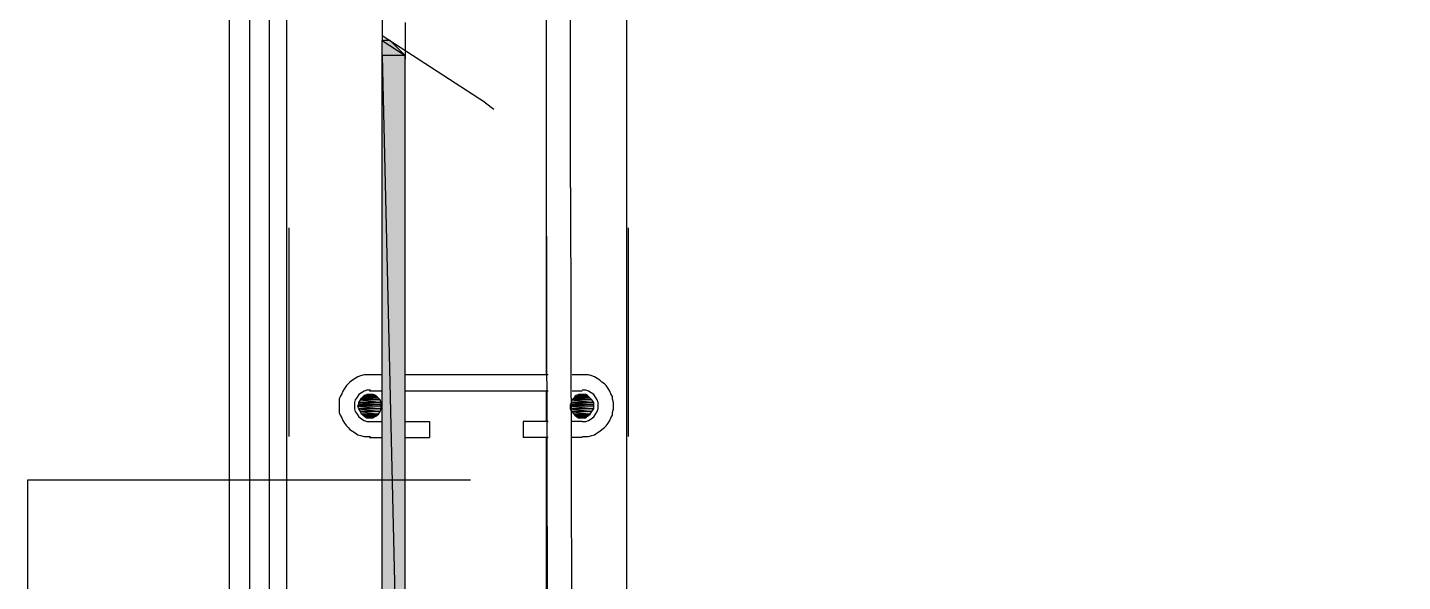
# Model space of a CAD drawing. Header units: millimetres. Extents: x 578 to 1029, y 98 to 264.
# Drawn here: x 697.348 to 697.99, y 147.093 to 147.352 of the extents above; entities that cross this region are included whole.
import ezdxf

# ---------------------------------------------------------------- set-up
doc = ezdxf.new("R2010")
doc.units = ezdxf.units.MM

msp = doc.modelspace()

# ---------------------------------------------------------------- hatches: boundary and pattern name
at = {"linetype": 'Continuous'}
for points in [[(697.51363, 147.34594), (697.52446, 147.33885), (697.51738, 147.34594), (697.51363, 147.34594), (697.52446, 147.33885), (697.51363, 147.33885)], [(697.51363, 147.33885), (697.52446, 146.8801), (697.52446, 147.33885), (697.51363, 147.33885), (697.52446, 146.8801), (697.51363, 146.8801)], [(697.5028, 147.17594), (697.51321, 147.1751), (697.51321, 147.17594), (697.5028, 147.17594), (697.51321, 147.1751), (697.50238, 147.1751)], [(697.50238, 147.1751), (697.51321, 147.17385), (697.51321, 147.1751), (697.50238, 147.1751), (697.51321, 147.17385), (697.5028, 147.17385)], [(697.50363, 147.17802), (697.51321, 147.17677), (697.5128, 147.17802), (697.50363, 147.17802), (697.51321, 147.17677), (697.5028, 147.17677)], [(697.5028, 147.17677), (697.51321, 147.17594), (697.51321, 147.17677), (697.5028, 147.17677), (697.51321, 147.17594), (697.5028, 147.17594)], [(697.50405, 147.17885), (697.5128, 147.17802), (697.51196, 147.17885), (697.50405, 147.17885), (697.5128, 147.17802), (697.50363, 147.17802)], [(697.5053, 147.1801), (697.51196, 147.17885), (697.51071, 147.1801), (697.5053, 147.1801), (697.51196, 147.17885), (697.50405, 147.17885)], [(697.50655, 147.18052), (697.51071, 147.1801), (697.50946, 147.18052), (697.50655, 147.18052), (697.51071, 147.1801), (697.5053, 147.1801)], [(697.5078, 147.18052), (697.50946, 147.18052), (697.50655, 147.18052)], [(697.60196, 147.17677), (697.61238, 147.17594), (697.61238, 147.17677), (697.60196, 147.17677), (697.61238, 147.17594), (697.60155, 147.17594)], [(697.60155, 147.17594), (697.61238, 147.1751), (697.61238, 147.17594), (697.60155, 147.17594), (697.61238, 147.1751), (697.60155, 147.1751)], [(697.60155, 147.1751), (697.61238, 147.17385), (697.61238, 147.1751), (697.60155, 147.1751), (697.61238, 147.17385), (697.60155, 147.17385)], [(697.60321, 147.17885), (697.61155, 147.17802), (697.61071, 147.17885), (697.60321, 147.17885), (697.61155, 147.17802), (697.60196, 147.17802)], [(697.60196, 147.17802), (697.61238, 147.17677), (697.61155, 147.17802), (697.60196, 147.17802), (697.61238, 147.17677), (697.60196, 147.17677)], [(697.60405, 147.1801), (697.61071, 147.17885), (697.60946, 147.1801), (697.60405, 147.1801), (697.61071, 147.17885), (697.60321, 147.17885)], [(697.6053, 147.18052), (697.60946, 147.1801), (697.60863, 147.18052), (697.6053, 147.18052), (697.60946, 147.1801), (697.60405, 147.1801)], [(697.60696, 147.18052), (697.60863, 147.18052), (697.6053, 147.18052)], [(697.5028, 147.17385), (697.5128, 147.1726), (697.51321, 147.17385), (697.5028, 147.17385), (697.5128, 147.1726), (697.50363, 147.1726)], [(697.50363, 147.1726), (697.51196, 147.17135), (697.5128, 147.1726), (697.50363, 147.1726), (697.51196, 147.17135), (697.50405, 147.17135)], [(697.50405, 147.17135), (697.51071, 147.17052), (697.51196, 147.17135), (697.50405, 147.17135), (697.51071, 147.17052), (697.5053, 147.17052)], [(697.5053, 147.17052), (697.50655, 147.16969), (697.50946, 147.16969)], [(697.5053, 147.17052), (697.51071, 147.17052), (697.50946, 147.16969)], [(697.60155, 147.17385), (697.61155, 147.1726), (697.61238, 147.17385), (697.60155, 147.17385), (697.61155, 147.1726), (697.60196, 147.1726)], [(697.60196, 147.1726), (697.61071, 147.17135), (697.61155, 147.1726), (697.60196, 147.1726), (697.61071, 147.17135), (697.60321, 147.17135)], [(697.60321, 147.17135), (697.60946, 147.17052), (697.61071, 147.17135), (697.60321, 147.17135), (697.60946, 147.17052), (697.60405, 147.17052)], [(697.60405, 147.17052), (697.6053, 147.16969), (697.60863, 147.16969)], [(697.60405, 147.17052), (697.60946, 147.17052), (697.60863, 147.16969)]]:
    msp.add_hatch(color=0, dxfattribs=at).paths.add_polyline_path(points)

# ---------------------------------------------------------------- linework, layer by layer
at = {"color": 5, "linetype": 'Continuous'}
msp.add_lwpolyline([(697.41405, 146.63469), (697.46113, 146.6826), (697.46113, 147.66135)], dxfattribs=at)
at = {"color": 2, "linetype": 'Continuous'}
msp.add_lwpolyline([(697.43446, 146.9826), (697.44238, 146.99052), (697.44238, 147.66135)], dxfattribs=at)
at = {"color": 1, "linetype": 'Continuous'}
msp.add_lwpolyline([(697.44446, 146.75802), (697.44446, 146.80302), (697.45196, 146.80885), (697.45196, 147.66135)], dxfattribs=at)
at = {"color": 0, "linetype": 'Continuous'}
for points in [[(697.46905, 147.66135), (697.46905, 146.63594), (698.26321, 146.63594)], [(698.1228, 147.66135), (698.1228, 146.88344), (697.6278, 146.88344), (697.6278, 147.66135)], [(697.5903, 147.28844), (697.5903, 147.44969)], [(697.60155, 147.27719), (697.60155, 147.44969)], [(697.51363, 147.3651), (697.51363, 147.34594)], [(697.52446, 147.35427), (697.52446, 147.33719)], [(697.51363, 147.34969), (697.51363, 147.34594)], [(697.56196, 147.31677), (697.51363, 147.34802)], [(697.51738, 147.34594), (697.51363, 147.34594), (697.52446, 147.33885), (697.51738, 147.34594)], [(697.51363, 147.34594), (697.52446, 147.33885), (697.51363, 147.33885), (697.51363, 147.34594)], [(697.52446, 147.33885), (697.51363, 147.33885), (697.52446, 146.8801), (697.52446, 147.33885)], [(697.51363, 147.33885), (697.52446, 146.8801), (697.51363, 146.8801), (697.51363, 147.33885)], [(697.56196, 147.31677), (697.56571, 147.31385)], [(697.60155, 147.27719), (697.60238, 146.94969), (697.59113, 146.94969), (697.5903, 147.28844)], [(697.5903, 147.18969), (697.5903, 147.2726)], [(697.4703, 147.16094), (697.4703, 147.25844)], [(697.62863, 147.16094), (697.62863, 147.25844)], [(697.50821, 147.18969), (697.50655, 147.18969), (697.5053, 147.18969), (697.50363, 147.18927), (697.50238, 147.18885), (697.50113, 147.18802), (697.49988, 147.18719), (697.49863, 147.18635), (697.4978, 147.18552), (697.49696, 147.18469), (697.49613, 147.18344), (697.4953, 147.18219), (697.49488, 147.18094), (697.49405, 147.17969), (697.49363, 147.17844), (697.49363, 147.17677), (697.49363, 147.1751), (697.49363, 147.17385), (697.49363, 147.17219), (697.49405, 147.17094), (697.49488, 147.16969), (697.4953, 147.16844), (697.49613, 147.16719), (697.49696, 147.16594), (697.4978, 147.1651), (697.49863, 147.16427), (697.49988, 147.16344), (697.50113, 147.1626), (697.50238, 147.16177), (697.50363, 147.16135), (697.5053, 147.16094), (697.50655, 147.16094), (697.50821, 147.16094)], [(697.51363, 147.18969), (697.5078, 147.18969)], [(697.59113, 147.18969), (697.52446, 147.18969)], [(697.60696, 147.18969), (697.60238, 147.18969)], [(697.60696, 147.16094), (697.60863, 147.16094), (697.60988, 147.16094), (697.61155, 147.16135), (697.6128, 147.16177), (697.61405, 147.1626), (697.6153, 147.16344), (697.61613, 147.16427), (697.61738, 147.1651), (697.61821, 147.16594), (697.61905, 147.16719), (697.61988, 147.16844), (697.6203, 147.16969), (697.62113, 147.17094), (697.62113, 147.17219), (697.62155, 147.17385), (697.62155, 147.1751), (697.62155, 147.17677), (697.62113, 147.17844), (697.62113, 147.17969), (697.6203, 147.18094), (697.61988, 147.18219), (697.61905, 147.18344), (697.61821, 147.18469), (697.61738, 147.18552), (697.61613, 147.18635), (697.6153, 147.18719), (697.61405, 147.18802), (697.6128, 147.18885), (697.61155, 147.18927), (697.60988, 147.18969), (697.60863, 147.18969), (697.60696, 147.18969)], [(697.50821, 147.1826), (697.50655, 147.1826), (697.5053, 147.18219), (697.50405, 147.18135), (697.5028, 147.18052), (697.50196, 147.17927), (697.50113, 147.17802), (697.50071, 147.17677), (697.50071, 147.1751), (697.50071, 147.17385), (697.50113, 147.1726), (697.50196, 147.17135), (697.5028, 147.1701), (697.50405, 147.16927), (697.5053, 147.16844), (697.50655, 147.16802), (697.50821, 147.16802)], [(697.51363, 147.18219), (697.5078, 147.18219)], [(697.59113, 147.18219), (697.52446, 147.18219)], [(697.5903, 147.16802), (697.5903, 147.18219)], [(697.60696, 147.18219), (697.60238, 147.18219)], [(697.60696, 147.16802), (697.60863, 147.16802), (697.60988, 147.16844), (697.61113, 147.16927), (697.61238, 147.1701), (697.61321, 147.17135), (697.61405, 147.1726), (697.61446, 147.17385), (697.61446, 147.1751), (697.61446, 147.17677), (697.61405, 147.17802), (697.61321, 147.17927), (697.61238, 147.18052), (697.61113, 147.18135), (697.60988, 147.18219), (697.60863, 147.1826), (697.60696, 147.1826)], [(697.5028, 147.17594), (697.51321, 147.1751), (697.50238, 147.1751), (697.5028, 147.17594)], [(697.51321, 147.1751), (697.50238, 147.1751), (697.51321, 147.17385), (697.51321, 147.1751)], [(697.50238, 147.1751), (697.51321, 147.17385), (697.5028, 147.17385), (697.50238, 147.1751)], [(697.50363, 147.17802), (697.51321, 147.17677), (697.5028, 147.17677), (697.50363, 147.17802)], [(697.51321, 147.17677), (697.5028, 147.17677), (697.51321, 147.17594), (697.51321, 147.17677)], [(697.5028, 147.17677), (697.51321, 147.17594), (697.5028, 147.17594), (697.5028, 147.17677)], [(697.51321, 147.17594), (697.5028, 147.17594), (697.51321, 147.1751), (697.51321, 147.17594)], [(697.50405, 147.17885), (697.5128, 147.17802), (697.50363, 147.17802), (697.50405, 147.17885)], [(697.5128, 147.17802), (697.50363, 147.17802), (697.51321, 147.17677), (697.5128, 147.17802)], [(697.5053, 147.1801), (697.51196, 147.17885), (697.50405, 147.17885), (697.5053, 147.1801)], [(697.51196, 147.17885), (697.50405, 147.17885), (697.5128, 147.17802), (697.51196, 147.17885)], [(697.50655, 147.18052), (697.51071, 147.1801), (697.5053, 147.1801), (697.50655, 147.18052)], [(697.51071, 147.1801), (697.5053, 147.1801), (697.51196, 147.17885), (697.51071, 147.1801)], [(697.5078, 147.18052), (697.50946, 147.18052), (697.50655, 147.18052), (697.5078, 147.18052)], [(697.50946, 147.18052), (697.50655, 147.18052), (697.51071, 147.1801), (697.50946, 147.18052)], [(697.60196, 147.17677), (697.61238, 147.17594), (697.60155, 147.17594), (697.60196, 147.17677)], [(697.61238, 147.17594), (697.60155, 147.17594), (697.61238, 147.1751), (697.61238, 147.17594)], [(697.60155, 147.17594), (697.61238, 147.1751), (697.60155, 147.1751), (697.60155, 147.17594)], [(697.61238, 147.1751), (697.60155, 147.1751), (697.61238, 147.17385), (697.61238, 147.1751)], [(697.60155, 147.1751), (697.61238, 147.17385), (697.60155, 147.17385), (697.60155, 147.1751)], [(697.60321, 147.17885), (697.61155, 147.17802), (697.60196, 147.17802), (697.60321, 147.17885)], [(697.61155, 147.17802), (697.60196, 147.17802), (697.61238, 147.17677), (697.61155, 147.17802)], [(697.60196, 147.17802), (697.61238, 147.17677), (697.60196, 147.17677), (697.60196, 147.17802)], [(697.61238, 147.17677), (697.60196, 147.17677), (697.61238, 147.17594), (697.61238, 147.17677)], [(697.60405, 147.1801), (697.61071, 147.17885), (697.60321, 147.17885), (697.60405, 147.1801)], [(697.61071, 147.17885), (697.60321, 147.17885), (697.61155, 147.17802), (697.61071, 147.17885)], [(697.6053, 147.18052), (697.60946, 147.1801), (697.60405, 147.1801), (697.6053, 147.18052)], [(697.60946, 147.1801), (697.60405, 147.1801), (697.61071, 147.17885), (697.60946, 147.1801)], [(697.60696, 147.18052), (697.60863, 147.18052), (697.6053, 147.18052), (697.60696, 147.18052)], [(697.60863, 147.18052), (697.6053, 147.18052), (697.60946, 147.1801), (697.60863, 147.18052)], [(697.51321, 147.17385), (697.5028, 147.17385), (697.5128, 147.1726), (697.51321, 147.17385)], [(697.5028, 147.17385), (697.5128, 147.1726), (697.50363, 147.1726), (697.5028, 147.17385)], [(697.5128, 147.1726), (697.50363, 147.1726), (697.51196, 147.17135), (697.5128, 147.1726)], [(697.50363, 147.1726), (697.51196, 147.17135), (697.50405, 147.17135), (697.50363, 147.1726)], [(697.51196, 147.17135), (697.50405, 147.17135), (697.51071, 147.17052), (697.51196, 147.17135)], [(697.50405, 147.17135), (697.51071, 147.17052), (697.5053, 147.17052), (697.50405, 147.17135)], [(697.5053, 147.17052), (697.50655, 147.16969), (697.50946, 147.16969), (697.5053, 147.17052)], [(697.5053, 147.17052), (697.51071, 147.17052), (697.50946, 147.16969), (697.5053, 147.17052)], [(697.50655, 147.16969), (697.50946, 147.16969), (697.5078, 147.16969), (697.50655, 147.16969)], [(697.61238, 147.17385), (697.60155, 147.17385), (697.61155, 147.1726), (697.61238, 147.17385)], [(697.60155, 147.17385), (697.61155, 147.1726), (697.60196, 147.1726), (697.60155, 147.17385)], [(697.61155, 147.1726), (697.60196, 147.1726), (697.61071, 147.17135), (697.61155, 147.1726)], [(697.60196, 147.1726), (697.61071, 147.17135), (697.60321, 147.17135), (697.60196, 147.1726)], [(697.61071, 147.17135), (697.60321, 147.17135), (697.60946, 147.17052), (697.61071, 147.17135)], [(697.60321, 147.17135), (697.60946, 147.17052), (697.60405, 147.17052), (697.60321, 147.17135)], [(697.60405, 147.17052), (697.6053, 147.16969), (697.60863, 147.16969), (697.60405, 147.17052)], [(697.60405, 147.17052), (697.60946, 147.17052), (697.60863, 147.16969), (697.60405, 147.17052)], [(697.6053, 147.16969), (697.60863, 147.16969), (697.60696, 147.16969), (697.6053, 147.16969)], [(697.5078, 147.16802), (697.51363, 147.16802)], [(697.52446, 147.16802), (697.53571, 147.16802), (697.53571, 147.16052)], [(697.59113, 147.16802), (697.57946, 147.16802), (697.57946, 147.16052)], [(697.60696, 147.16802), (697.60238, 147.16802)], [(697.5078, 147.16052), (697.51363, 147.16052)], [(697.52446, 147.16052), (697.53571, 147.16052)], [(697.59113, 147.16052), (697.57946, 147.16052)], [(697.5903, 146.85302), (697.5903, 147.16052)], [(697.60696, 147.16052), (697.60238, 147.16052)], [(697.55488, 147.14052), (697.34821, 147.14052), (697.34821, 146.90385)], [(697.55488, 147.14052), (697.34821, 147.14052)]]:
    msp.add_lwpolyline(points, dxfattribs=at)

doc.saveas('drawing.dxf')
